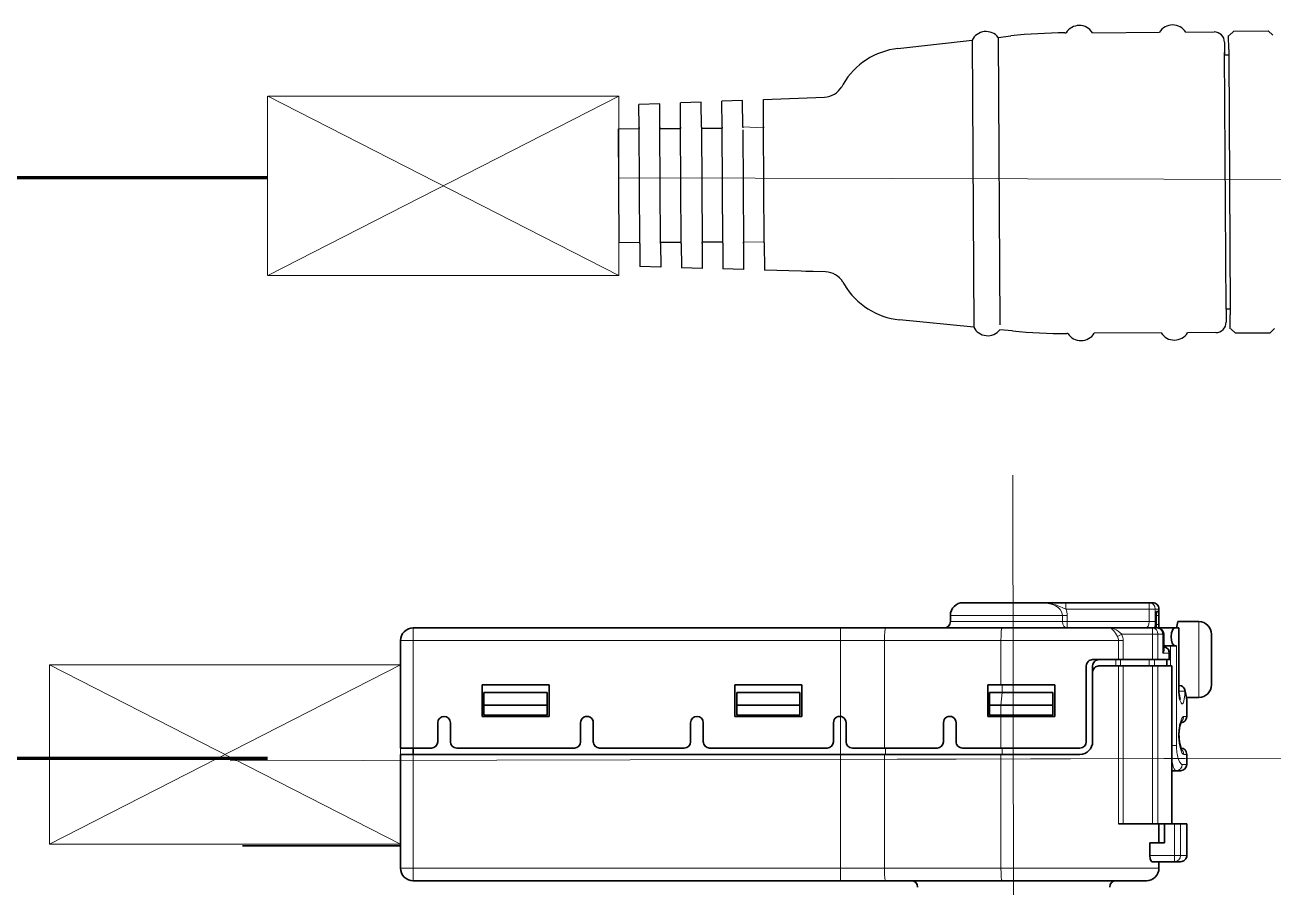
# Model space of a CAD drawing. Extents: x -5608 to -3197, y -2048 to 96.
# Drawn here: x -3698.3 to -3635.1, y -926.3 to -882.6 of the extents above; entities that cross this region are included whole.
import ezdxf

# ---------------------------------------------------------------- set-up
doc = ezdxf.new("R2010")
doc.units = 0
doc.header["$LTSCALE"] = 25.4
doc.header["$MEASUREMENT"] = 0
doc.linetypes.add('2', pattern=[4, 3, -1])
doc.linetypes.add('CENTER2', pattern=[28.575, 19.05, -3.175, 3.175, -3.175])
doc.layers.get('0').update_dxf_attribs({"linetype": 'CONTINUOUS'})
for name, color, linetype, lineweight in [('中心线', 1, 'CENTER2', 13), ('粗实线', 7, 'CONTINUOUS', 30), ('细线', 4, 'CONTINUOUS', 13)]:
    doc.layers.add(name, color=color, linetype=linetype, lineweight=lineweight)

msp = doc.modelspace()

# ---------------------------------------------------------------- linework, layer by layer
at = {"color": 7, "lineweight": 35, "ltscale": 0.148412}
msp.add_line((-3647.013, -911.87), (-3650.813, -911.87), dxfattribs=at)
at = {"color": 7, "lineweight": 35, "ltscale": 0.023494}
msp.add_line((-3646.412, -911.87), (-3647.013, -911.87), dxfattribs=at)
at = {"color": 7, "lineweight": 13}
for p, q in [((-3647.013, -911.87), (-3646.583, -911.889)), ((-3647.013, -911.87), (-3646.57, -911.897)), ((-3646.583, -911.889), (-3646.315, -911.931)), ((-3646.57, -911.897), (-3646.278, -911.965)), ((-3646.278, -911.965), (-3646.137, -912.024)), ((-3646.137, -912.024), (-3646.005, -912.107)), ((-3646.005, -912.107), (-3645.891, -912.219)), ((-3645.891, -912.219), (-3645.812, -912.358)), ((-3645.812, -912.358), (-3645.784, -912.51)), ((-3641.502, -913.126), (-3641.445, -913.056)), ((-3641.445, -913.056), (-3641.409, -912.951)), ((-3641.409, -912.951), (-3641.397, -912.83)), ((-3643.202, -913.276), (-3643.099, -913.413)), ((-3643.099, -913.413), (-3642.999, -913.577)), ((-3642.965, -913.309), (-3643.067, -913.245)), ((-3642.782, -913.47), (-3642.965, -913.309)), ((-3641.578, -913.15), (-3641.502, -913.126)), ((-3640.974, -913.15), (-3640.896, -913.163)), ((-3640.896, -913.163), (-3640.823, -913.202)), ((-3640.823, -913.202), (-3640.746, -913.29)), ((-3640.746, -913.29), (-3640.698, -913.47)), ((-3678.653, -913.79), (-3657.02, -913.79)), ((-3639.672, -916.964), (-3639.628, -916.849)), ((-3639.628, -916.849), (-3639.59, -916.539)), ((-3639.59, -916.539), (-3639.586, -916.349)), ((-3639.775, -916.945), (-3639.734, -916.985)), ((-3639.734, -916.985), (-3639.715, -916.99)), ((-3639.715, -916.99), (-3639.7, -916.987)), ((-3639.7, -916.987), (-3639.672, -916.964)), ((-3639.897, -918.57), (-3639.867, -919.004)), ((-3639.867, -919.004), (-3639.828, -919.2)), ((-3639.828, -919.2), (-3639.753, -919.425)), ((-3639.914, -919.767), (-3639.847, -919.932)), ((-3639.847, -919.932), (-3639.772, -920.035)), ((-3639.772, -920.035), (-3639.733, -920.059)), ((-3639.753, -919.425), (-3639.728, -919.473)), ((-3639.728, -919.473), (-3639.689, -919.526)), ((-3639.689, -919.526), (-3639.67, -919.542)), ((-3639.67, -919.542), (-3639.643, -919.55)), ((-3640.12, -920.284), (-3640.073, -920.357)), ((-3640.073, -920.357), (-3640.051, -920.374)), ((-3640.051, -920.374), (-3640.026, -920.382)), ((-3639.733, -920.059), (-3639.714, -920.062)), ((-3678.653, -925.31), (-3657.02, -925.31))]:
    msp.add_line(p, q, dxfattribs=at)
at = {"color": 7, "lineweight": 35, "ltscale": 0.009218}
msp.add_line((-3646.412, -911.87), (-3646.176, -911.87), dxfattribs=at)
at = {"color": 7, "lineweight": 35, "ltscale": 0.009204}
msp.add_line((-3646.176, -911.87), (-3646.412, -911.87), dxfattribs=at)
at = {"color": 7, "lineweight": 35, "ltscale": 0.008243}
msp.add_line((-3645.965, -911.87), (-3646.176, -911.87), dxfattribs=at)
at = {"color": 7, "lineweight": 35, "ltscale": 0.013918}
msp.add_line((-3645.609, -911.87), (-3645.965, -911.87), dxfattribs=at)
at = {"color": 7, "lineweight": 13, "ltscale": 0.007048}
msp.add_line((-3645.921, -912.061), (-3645.755, -912.133), dxfattribs=at)
at = {"color": 7, "lineweight": 13, "ltscale": 0.0125}
for p, q in [((-3645.609, -912.19), (-3645.609, -911.87)), ((-3641.397, -912.19), (-3641.397, -911.87)), ((-3645.784, -912.51), (-3645.784, -912.83)), ((-3645.537, -912.83), (-3645.537, -912.51)), ((-3645.537, -913.15), (-3645.537, -912.83)), ((-3641.214, -913.15), (-3641.214, -913.47)), ((-3643.079, -914.75), (-3643.079, -915.07)), ((-3642.844, -915.07), (-3642.844, -914.75)), ((-3641.388, -915.07), (-3641.388, -914.75)), ((-3641.118, -915.07), (-3641.118, -914.75)), ((-3640.391, -914.43), (-3640.391, -914.75)), ((-3654.739, -919.55), (-3654.739, -919.23)), ((-3648.837, -919.55), (-3648.837, -919.23)), ((-3640.107, -924.99), (-3640.107, -924.67))]:
    msp.add_line(p, q, dxfattribs=at)
at = {"color": 7, "lineweight": 35, "ltscale": 0.164534}
msp.add_line((-3641.397, -911.87), (-3645.609, -911.87), dxfattribs=at)
at = {"color": 7, "lineweight": 13, "ltscale": 0.164532}
msp.add_line((-3641.397, -912.19), (-3645.609, -912.19), dxfattribs=at)
at = {"color": 7, "lineweight": 35, "ltscale": 0.007196}
msp.add_line((-3641.213, -911.87), (-3641.397, -911.87), dxfattribs=at)
at = {"color": 7, "lineweight": 13, "ltscale": 0.025}
for p, q in [((-3641.397, -912.19), (-3641.397, -912.83)), ((-3641.085, -912.83), (-3641.085, -912.19)), ((-3678.653, -913.15), (-3678.653, -913.79)), ((-3657.02, -913.15), (-3657.02, -913.79)), ((-3679.293, -913.79), (-3678.653, -913.79)), ((-3648.253, -913.79), (-3648.893, -913.79)), ((-3679.293, -925.31), (-3678.653, -925.31)), ((-3678.653, -925.95), (-3678.653, -925.31)), ((-3657.02, -925.31), (-3657.02, -925.95))]:
    msp.add_line(p, q, dxfattribs=at)
at = {"color": 7, "lineweight": 13, "ltscale": 0.012172}
for p, q in [((-3641.397, -912.19), (-3641.085, -912.19)), ((-3641.397, -912.83), (-3641.085, -912.83))]:
    msp.add_line(p, q, dxfattribs=at)
at = {"color": 7, "lineweight": 13, "ltscale": 0.007524}
msp.add_line((-3640.893, -912.19), (-3641.085, -912.19), dxfattribs=at)
at = {"color": 7, "lineweight": 35}
for p, q in [((-3641.025, -912.352), (-3641.041, -912.51)), ((-3641.016, -912.329), (-3641.025, -912.352)), ((-3641.012, -912.322), (-3641.016, -912.329)), ((-3641.007, -912.319), (-3641.012, -912.322)), ((-3641.005, -912.318), (-3641.007, -912.319)), ((-3640.903, -912.319), (-3640.904, -912.318)), ((-3640.903, -912.32), (-3640.903, -912.319)), ((-3640.901, -912.331), (-3640.903, -912.32)), ((-3640.896, -912.51), (-3640.901, -912.331)), ((-3657.02, -913.15), (-3678.653, -913.15)), ((-3640.257, -913.391), (-3640.279, -913.598)), ((-3640.279, -913.598), (-3640.263, -913.773)), ((-3640.195, -913.231), (-3640.257, -913.391)), ((-3640.15, -913.176), (-3640.195, -913.231)), ((-3640.126, -913.16), (-3640.15, -913.176)), ((-3640.089, -913.15), (-3640.126, -913.16)), ((-3640.263, -913.773), (-3640.218, -913.922)), ((-3640.218, -913.922), (-3640.151, -914.019)), ((-3640.151, -914.019), (-3640.114, -914.042)), ((-3640.114, -914.042), (-3640.089, -914.046)), ((-3639.757, -916.083), (-3639.882, -916.056)), ((-3639.682, -916.125), (-3639.757, -916.083)), ((-3639.63, -916.181), (-3639.682, -916.125)), ((-3639.88, -916.422), (-3639.882, -916.35)), ((-3639.816, -916.771), (-3639.88, -916.422)), ((-3639.588, -916.289), (-3639.506, -916.673)), ((-3639.506, -916.673), (-3639.487, -916.769)), ((-3639.487, -916.769), (-3639.485, -916.798)), ((-3639.88, -918.499), (-3639.836, -918.11)), ((-3639.836, -918.11), (-3639.759, -917.861)), ((-3639.857, -918.951), (-3639.88, -918.499)), ((-3639.758, -919.319), (-3639.857, -918.951)), ((-3657.02, -919.55), (-3678.653, -919.55)), ((-3641.352, -924.67), (-3641.335, -924.836)), ((-3641.335, -924.836), (-3641.288, -924.958)), ((-3641.288, -924.958), (-3641.257, -924.986)), ((-3641.257, -924.986), (-3641.242, -924.99)), ((-3657.02, -925.95), (-3678.653, -925.95))]:
    msp.add_line(p, q, dxfattribs=at)
at = {"color": 7, "lineweight": 35, "ltscale": 0.003922}
msp.add_line((-3641.005, -912.318), (-3640.904, -912.318), dxfattribs=at)
at = {"color": 7, "lineweight": 35, "ltscale": 0.0375}
for p, q in [((-3640.893, -913.15), (-3640.893, -912.19)), ((-3677.405, -917.95), (-3677.405, -918.91)), ((-3676.765, -918.91), (-3676.765, -917.95)), ((-3670.173, -917.95), (-3670.173, -918.91)), ((-3669.533, -918.91), (-3669.533, -917.95)), ((-3664.605, -917.95), (-3664.605, -918.91)), ((-3663.965, -918.91), (-3663.965, -917.95)), ((-3657.373, -917.95), (-3657.373, -918.91)), ((-3656.733, -918.91), (-3656.733, -917.95)), ((-3651.805, -917.95), (-3651.805, -918.91)), ((-3651.165, -918.91), (-3651.165, -917.95)), ((-3640.893, -924.03), (-3640.893, -923.07)), ((-3640.606, -924.03), (-3640.606, -923.07))]:
    msp.add_line(p, q, dxfattribs=at)
at = {"color": 7, "lineweight": 13, "ltscale": 0.125}
for p, q in [((-3648.253, -912.51), (-3651.453, -912.51)), ((-3648.253, -912.83), (-3651.453, -912.83)), ((-3639.897, -913.15), (-3639.897, -916.35))]:
    msp.add_line(p, q, dxfattribs=at)
at = {"color": 7, "lineweight": 35, "ltscale": 0.0125}
for p, q in [((-3651.453, -912.51), (-3651.453, -912.83)), ((-3640.488, -915.07), (-3640.488, -914.75)), ((-3640.351, -914.43), (-3640.351, -914.75)), ((-3644.253, -915.39), (-3644.253, -915.07)), ((-3678.653, -919.55), (-3678.653, -919.23)), ((-3640.893, -925.31), (-3640.893, -924.99))]:
    msp.add_line(p, q, dxfattribs=at)
at = {"color": 7, "lineweight": 13, "ltscale": 0.096423}
for p, q in [((-3645.784, -912.51), (-3648.253, -912.51)), ((-3645.784, -912.83), (-3648.253, -912.83))]:
    msp.add_line(p, q, dxfattribs=at)
at = {"color": 7, "lineweight": 13, "ltscale": 0.009642}
for p, q in [((-3645.537, -912.51), (-3645.784, -912.51)), ((-3645.784, -912.83), (-3645.537, -912.83))]:
    msp.add_line(p, q, dxfattribs=at)
at = {"color": 7, "lineweight": 13, "ltscale": 0.161739}
msp.add_line((-3641.397, -912.83), (-3645.537, -912.83), dxfattribs=at)
at = {"color": 7, "lineweight": 35, "ltscale": 0.025}
for p, q in [((-3641.041, -912.51), (-3641.041, -913.15)), ((-3648.893, -916.03), (-3648.253, -916.03)), ((-3675.069, -916.414), (-3675.069, -917.054)), ((-3671.869, -916.414), (-3671.869, -917.054)), ((-3662.269, -916.414), (-3662.269, -917.054)), ((-3659.069, -916.414), (-3659.069, -917.054)), ((-3649.469, -916.414), (-3649.469, -917.054)), ((-3648.893, -917.054), (-3648.253, -917.054)), ((-3648.253, -917.566), (-3648.893, -917.566)), ((-3648.253, -917.63), (-3648.893, -917.63)), ((-3678.653, -919.23), (-3679.293, -919.23)), ((-3648.253, -919.23), (-3648.893, -919.23)), ((-3679.293, -919.55), (-3678.653, -919.55)), ((-3641.352, -924.03), (-3641.352, -924.67))]:
    msp.add_line(p, q, dxfattribs=at)
at = {"color": 7, "lineweight": 13, "ltscale": 0.005676}
for p, q in [((-3641.041, -912.51), (-3640.896, -912.51)), ((-3640.896, -912.974), (-3641.041, -912.974))]:
    msp.add_line(p, q, dxfattribs=at)
at = {"color": 7, "lineweight": 35, "ltscale": 0.018127}
msp.add_line((-3640.896, -912.974), (-3640.896, -912.51), dxfattribs=at)
at = {"color": 7, "lineweight": 35, "ltscale": 0.041251}
msp.add_line((-3639.933, -912.83), (-3638.877, -912.83), dxfattribs=at)
at = {"color": 7, "lineweight": 13, "ltscale": 0.075}
for p, q in [((-3638.877, -914.75), (-3638.877, -912.83)), ((-3638.877, -916.67), (-3638.877, -914.75))]:
    msp.add_line(p, q, dxfattribs=at)
at = {"color": 7, "lineweight": 35, "ltscale": 0.089131}
for p, q in [((-3654.739, -913.15), (-3657.02, -913.15)), ((-3654.739, -925.95), (-3657.02, -925.95))]:
    msp.add_line(p, q, dxfattribs=at)
at = {"color": 7, "lineweight": 35, "ltscale": 0.230539}
for p, q in [((-3648.837, -913.15), (-3654.739, -913.15)), ((-3648.893, -919.55), (-3654.794, -919.55)), ((-3648.837, -925.95), (-3654.739, -925.95))]:
    msp.add_line(p, q, dxfattribs=at)
at = {"color": 7, "lineweight": 35, "ltscale": 0.11468}
msp.add_line((-3648.837, -913.15), (-3645.901, -913.15), dxfattribs=at)
at = {"color": 7, "lineweight": 35, "ltscale": 0.096825}
msp.add_line((-3645.901, -913.15), (-3643.422, -913.15), dxfattribs=at)
at = {"color": 7, "lineweight": 35, "ltscale": 0.086264}
msp.add_line((-3641.214, -913.15), (-3643.422, -913.15), dxfattribs=at)
at = {"color": 7, "lineweight": 13, "ltscale": 0.001462}
msp.add_line((-3643.314, -913.181), (-3643.283, -913.201), dxfattribs=at)
at = {"color": 7, "lineweight": 13, "ltscale": 0.009427}
msp.add_line((-3642.999, -913.577), (-3642.782, -913.47), dxfattribs=at)
at = {"color": 7, "lineweight": 13, "ltscale": 0.061259}
msp.add_line((-3641.214, -913.47), (-3642.782, -913.47), dxfattribs=at)
at = {"color": 7, "lineweight": 35, "ltscale": 0.059972}
msp.add_line((-3641.625, -913.15), (-3640.089, -913.15), dxfattribs=at)
at = {"color": 7, "lineweight": 35, "ltscale": 0.009387}
msp.add_line((-3640.974, -913.15), (-3641.214, -913.15), dxfattribs=at)
at = {"color": 7, "lineweight": 13, "ltscale": 0.010414}
msp.add_line((-3641.214, -913.47), (-3640.947, -913.47), dxfattribs=at)
at = {"color": 7, "lineweight": 13, "ltscale": 0.05}
for p, q in [((-3641.214, -914.75), (-3641.214, -913.47)), ((-3640.947, -914.75), (-3640.947, -913.47))]:
    msp.add_line(p, q, dxfattribs=at)
at = {"color": 7, "lineweight": 13, "ltscale": 0.009743}
msp.add_line((-3640.698, -913.47), (-3640.947, -913.47), dxfattribs=at)
at = {"color": 7, "lineweight": 13, "ltscale": 0.00173}
msp.add_line((-3640.698, -913.47), (-3640.654, -913.47), dxfattribs=at)
at = {"color": 7, "lineweight": 13, "ltscale": 0.0375}
for p, q in [((-3640.698, -914.43), (-3640.698, -913.47)), ((-3642.937, -913.79), (-3642.937, -914.75)), ((-3642.706, -914.75), (-3642.706, -913.79))]:
    msp.add_line(p, q, dxfattribs=at)
at = {"color": 7, "lineweight": 35, "ltscale": 0.031255}
msp.add_line((-3640.654, -914.27), (-3640.654, -913.47), dxfattribs=at)
at = {"color": 7, "lineweight": 35, "ltscale": 0.007521}
msp.add_line((-3639.897, -913.15), (-3640.089, -913.15), dxfattribs=at)
at = {"color": 7, "lineweight": 35, "ltscale": 0.000587463}
msp.add_line((-3639.897, -913.15), (-3639.882, -913.15), dxfattribs=at)
at = {"color": 7, "lineweight": 35, "ltscale": 0.125}
for p, q in [((-3639.882, -916.35), (-3639.882, -913.15)), ((-3671.869, -916.414), (-3675.069, -916.414)), ((-3659.069, -916.414), (-3662.269, -916.414)), ((-3671.869, -917.054), (-3675.069, -917.054)), ((-3659.069, -917.054), (-3662.269, -917.054)), ((-3675.069, -917.566), (-3671.869, -917.566)), ((-3662.269, -917.566), (-3659.069, -917.566))]:
    msp.add_line(p, q, dxfattribs=at)
at = {"color": 7, "lineweight": 35, "ltscale": 0.003855}
msp.add_line((-3638.237, -913.47), (-3638.237, -913.569), dxfattribs=at)
at = {"color": 7, "lineweight": 35, "ltscale": 0.01085}
msp.add_line((-3638.237, -913.569), (-3638.237, -913.847), dxfattribs=at)
at = {"color": 7, "lineweight": 35, "ltscale": 0.2125}
msp.add_line((-3679.293, -913.79), (-3679.293, -919.23), dxfattribs=at)
at = {"color": 7, "lineweight": 13, "ltscale": 0.2125}
for p, q in [((-3678.653, -919.23), (-3678.653, -913.79)), ((-3654.794, -913.79), (-3654.794, -919.23))]:
    msp.add_line(p, q, dxfattribs=at)
at = {"color": 7, "lineweight": 13, "ltscale": 0.086957}
for p, q in [((-3657.02, -913.79), (-3654.794, -913.79)), ((-3654.794, -925.31), (-3657.02, -925.31))]:
    msp.add_line(p, q, dxfattribs=at)
at = {"color": 7, "lineweight": 13, "ltscale": 0.150063}
msp.add_line((-3657.02, -913.79), (-3657.02, -917.632), dxfattribs=at)
at = {"color": 7, "lineweight": 13, "ltscale": 0.230539}
for p, q in [((-3654.794, -913.79), (-3648.893, -913.79)), ((-3654.794, -925.31), (-3648.893, -925.31))]:
    msp.add_line(p, q, dxfattribs=at)
at = {"color": 7, "lineweight": 13, "ltscale": 0.0875}
msp.add_line((-3648.893, -913.79), (-3648.893, -916.03), dxfattribs=at)
at = {"color": 7, "lineweight": 13, "ltscale": 0.207637}
msp.add_line((-3642.937, -913.79), (-3648.253, -913.79), dxfattribs=at)
at = {"color": 7, "lineweight": 13, "ltscale": 0.009029}
msp.add_line((-3642.937, -913.79), (-3642.706, -913.79), dxfattribs=at)
at = {"color": 7, "lineweight": 35, "ltscale": 0.0134}
msp.add_line((-3640.311, -914.046), (-3640.654, -914.046), dxfattribs=at)
at = {"color": 7, "lineweight": 35, "ltscale": 0.000945406}
msp.add_line((-3640.654, -914.111), (-3640.63, -914.113), dxfattribs=at)
at = {"color": 7, "lineweight": 35, "ltscale": 0.000669543}
msp.add_line((-3640.654, -914.27), (-3640.654, -914.287), dxfattribs=at)
at = {"color": 7, "lineweight": 13, "ltscale": 0.04}
msp.add_line((-3640.311, -915.07), (-3640.311, -914.046), dxfattribs=at)
at = {"color": 7, "lineweight": 35, "ltscale": 0.008644}
msp.add_line((-3640.089, -914.046), (-3640.311, -914.046), dxfattribs=at)
at = {"color": 7, "lineweight": 35, "ltscale": 0.003108}
msp.add_line((-3640.089, -914.046), (-3640.01, -914.046), dxfattribs=at)
at = {"color": 7, "lineweight": 13, "ltscale": 0.1975}
msp.add_line((-3640.01, -914.046), (-3640.01, -919.102), dxfattribs=at)
at = {"color": 7, "lineweight": 35, "ltscale": 0.0162}
msp.add_line((-3638.237, -913.847), (-3638.237, -914.261), dxfattribs=at)
at = {"color": 7, "lineweight": 35, "ltscale": 0.019095}
msp.add_line((-3638.237, -914.261), (-3638.237, -914.75), dxfattribs=at)
at = {"color": 7, "lineweight": 35, "ltscale": 0.051387}
msp.add_line((-3642.937, -914.75), (-3644.253, -914.75), dxfattribs=at)
at = {"color": 7, "lineweight": 35, "ltscale": 0.009029}
for p, q in [((-3642.937, -914.75), (-3642.706, -914.75)), ((-3642.937, -915.07), (-3642.706, -915.07)), ((-3642.937, -923.07), (-3642.706, -923.07))]:
    msp.add_line(p, q, dxfattribs=at)
at = {"color": 7, "lineweight": 35, "ltscale": 0.058278}
for p, q in [((-3642.706, -914.75), (-3641.214, -914.75)), ((-3642.706, -915.07), (-3641.214, -915.07)), ((-3642.706, -923.07), (-3641.214, -923.07))]:
    msp.add_line(p, q, dxfattribs=at)
at = {"color": 7, "lineweight": 35, "ltscale": 0.010414}
for p, q in [((-3640.947, -914.75), (-3641.214, -914.75)), ((-3640.947, -915.07), (-3641.214, -915.07)), ((-3640.947, -923.07), (-3641.214, -923.07))]:
    msp.add_line(p, q, dxfattribs=at)
at = {"color": 7, "lineweight": 35, "ltscale": 0.021744}
msp.add_line((-3640.947, -914.75), (-3640.391, -914.75), dxfattribs=at)
at = {"color": 7, "lineweight": 13, "ltscale": 0.012001}
msp.add_line((-3640.391, -914.43), (-3640.698, -914.43), dxfattribs=at)
at = {"color": 7, "lineweight": 13, "ltscale": 0.00155}
msp.add_line((-3640.351, -914.43), (-3640.391, -914.43), dxfattribs=at)
at = {"color": 7, "lineweight": 35, "ltscale": 0.00155}
msp.add_line((-3640.391, -914.75), (-3640.351, -914.75), dxfattribs=at)
at = {"color": 7, "lineweight": 35, "ltscale": 0.000339508}
msp.add_line((-3638.237, -914.75), (-3638.237, -914.759), dxfattribs=at)
at = {"color": 7, "lineweight": 35, "ltscale": 0.019069}
msp.add_line((-3638.237, -914.759), (-3638.237, -915.247), dxfattribs=at)
at = {"color": 7, "lineweight": 35, "ltscale": 0.15}
msp.add_line((-3644.573, -915.07), (-3644.573, -918.91), dxfattribs=at)
at = {"color": 7, "lineweight": 35, "ltscale": 0.1375}
msp.add_line((-3644.253, -918.91), (-3644.253, -915.39), dxfattribs=at)
at = {"color": 7, "lineweight": 35, "ltscale": 0.038887}
msp.add_line((-3642.937, -915.07), (-3643.933, -915.07), dxfattribs=at)
at = {"color": 7, "lineweight": 13, "ltscale": 0.3125}
for p, q in [((-3642.937, -915.07), (-3642.937, -923.07)), ((-3642.706, -923.07), (-3642.706, -915.07)), ((-3641.214, -923.07), (-3641.214, -915.07)), ((-3640.947, -923.07), (-3640.947, -915.07)), ((-3640.257, -923.07), (-3640.257, -915.07)), ((-3648.893, -925.31), (-3640.893, -925.31))]:
    msp.add_line(p, q, dxfattribs=at)
at = {"color": 7, "lineweight": 35, "ltscale": 0.026962}
for p, q in [((-3640.257, -915.07), (-3640.947, -915.07)), ((-3640.257, -923.07), (-3640.947, -923.07))]:
    msp.add_line(p, q, dxfattribs=at)
at = {"color": 7, "lineweight": 35, "ltscale": 0.000660706}
for p, q in [((-3640.24, -915.07), (-3640.257, -915.07)), ((-3640.24, -923.07), (-3640.257, -923.07))]:
    msp.add_line(p, q, dxfattribs=at)
at = {"color": 7, "lineweight": 35, "ltscale": 0.3125}
for p, q in [((-3640.24, -915.07), (-3640.24, -923.07)), ((-3687.293, -924.19), (-3679.293, -924.19))]:
    msp.add_line(p, q, dxfattribs=at)
at = {"color": 7, "lineweight": 35, "ltscale": 0.016126}
msp.add_line((-3638.237, -915.247), (-3638.237, -915.66), dxfattribs=at)
at = {"color": 7, "lineweight": 35, "ltscale": 0.1325}
for p, q in [((-3671.773, -916.03), (-3675.165, -916.03)), ((-3662.365, -916.03), (-3658.973, -916.03)), ((-3675.165, -917.63), (-3671.773, -917.63)), ((-3658.973, -917.63), (-3662.365, -917.63))]:
    msp.add_line(p, q, dxfattribs=at)
at = {"color": 7, "lineweight": 35, "ltscale": 0.0625}
for p, q in [((-3675.165, -916.03), (-3675.165, -917.63)), ((-3671.773, -917.63), (-3671.773, -916.03)), ((-3662.365, -917.63), (-3662.365, -916.03)), ((-3658.973, -916.03), (-3658.973, -917.63)), ((-3649.565, -916.03), (-3649.565, -917.63)), ((-3646.173, -917.63), (-3646.173, -916.03)), ((-3639.485, -924.67), (-3639.485, -923.07))]:
    msp.add_line(p, q, dxfattribs=at)
at = {"color": 7, "lineweight": 35, "ltscale": 0.02625}
for p, q in [((-3648.893, -916.03), (-3649.565, -916.03)), ((-3649.565, -917.63), (-3648.893, -917.63))]:
    msp.add_line(p, q, dxfattribs=at)
at = {"color": 7, "lineweight": 13, "ltscale": 0.014998}
msp.add_line((-3648.837, -916.03), (-3648.837, -916.414), dxfattribs=at)
at = {"color": 7, "lineweight": 35, "ltscale": 0.08125}
for p, q in [((-3648.253, -916.03), (-3646.173, -916.03)), ((-3646.173, -917.63), (-3648.253, -917.63))]:
    msp.add_line(p, q, dxfattribs=at)
at = {"color": 7, "lineweight": 35, "ltscale": 0.01074}
msp.add_line((-3638.237, -915.66), (-3638.237, -915.935), dxfattribs=at)
at = {"color": 7, "lineweight": 35, "ltscale": 0.003725}
msp.add_line((-3638.237, -915.935), (-3638.237, -916.03), dxfattribs=at)
at = {"color": 7, "lineweight": 35, "ltscale": 0.024675}
msp.add_line((-3648.837, -916.414), (-3649.469, -916.414), dxfattribs=at)
at = {"color": 7, "lineweight": 13, "ltscale": 0.025094}
msp.add_line((-3648.837, -916.414), (-3648.893, -917.054), dxfattribs=at)
at = {"color": 7, "lineweight": 35, "ltscale": 0.022826}
msp.add_line((-3648.253, -916.414), (-3648.837, -916.414), dxfattribs=at)
at = {"color": 7, "lineweight": 35, "ltscale": 0.077499}
for p, q in [((-3646.269, -916.414), (-3648.253, -916.414)), ((-3648.253, -917.054), (-3646.269, -917.054)), ((-3646.269, -917.566), (-3648.253, -917.566))]:
    msp.add_line(p, q, dxfattribs=at)
at = {"color": 7, "lineweight": 35, "ltscale": 0.024999}
msp.add_line((-3646.269, -916.414), (-3646.269, -917.054), dxfattribs=at)
at = {"color": 7, "lineweight": 13, "ltscale": 0.000587463}
msp.add_line((-3639.897, -916.35), (-3639.882, -916.35), dxfattribs=at)
at = {"color": 7, "lineweight": 13, "ltscale": 0.011562}
msp.add_line((-3639.586, -916.349), (-3639.882, -916.349), dxfattribs=at)
at = {"color": 7, "lineweight": 35, "ltscale": 0.024794}
msp.add_line((-3639.511, -916.67), (-3638.877, -916.67), dxfattribs=at)
at = {"color": 7, "lineweight": 35, "ltscale": 0.000839741}
msp.add_line((-3639.497, -916.711), (-3639.492, -916.731), dxfattribs=at)
at = {"color": 7, "lineweight": 35, "ltscale": 0.0325}
msp.add_line((-3639.485, -917.63), (-3639.485, -916.798), dxfattribs=at)
at = {"color": 7, "lineweight": 35, "ltscale": 0.02}
for p, q in [((-3675.069, -917.054), (-3675.069, -917.566)), ((-3671.869, -917.566), (-3671.869, -917.054)), ((-3662.269, -917.054), (-3662.269, -917.566)), ((-3659.069, -917.566), (-3659.069, -917.054)), ((-3649.469, -917.054), (-3649.469, -917.566)), ((-3639.485, -920.062), (-3639.485, -919.55))]:
    msp.add_line(p, q, dxfattribs=at)
at = {"color": 7, "lineweight": 35, "ltscale": 0.022501}
for p, q in [((-3648.893, -917.054), (-3649.469, -917.054)), ((-3649.469, -917.566), (-3648.893, -917.566))]:
    msp.add_line(p, q, dxfattribs=at)
at = {"color": 7, "lineweight": 13, "ltscale": 0.020002}
msp.add_line((-3648.893, -917.566), (-3648.893, -917.054), dxfattribs=at)
at = {"color": 7, "lineweight": 35, "ltscale": 0.020004}
msp.add_line((-3646.269, -917.566), (-3646.269, -917.054), dxfattribs=at)
at = {"color": 7, "lineweight": 13, "ltscale": 0.074937}
msp.add_line((-3657.02, -917.632), (-3657.02, -919.55), dxfattribs=at)
at = {"color": 7, "lineweight": 13, "ltscale": 0.0625}
for p, q in [((-3648.893, -917.63), (-3648.893, -919.23)), ((-3640.107, -924.67), (-3640.107, -923.07)), ((-3639.798, -923.07), (-3639.798, -924.67))]:
    msp.add_line(p, q, dxfattribs=at)
at = {"color": 7, "lineweight": 13, "ltscale": 0.0025}
msp.add_line((-3648.837, -917.566), (-3648.837, -917.63), dxfattribs=at)
at = {"color": 7, "lineweight": 13, "ltscale": 0.0062}
for p, q in [((-3639.643, -917.63), (-3639.485, -917.63)), ((-3639.485, -919.55), (-3639.643, -919.55))]:
    msp.add_line(p, q, dxfattribs=at)
at = {"color": 7, "lineweight": 35, "ltscale": 0.03625}
msp.add_line((-3677.725, -919.23), (-3678.653, -919.23), dxfattribs=at)
at = {"color": 7, "lineweight": 35, "ltscale": 0.2325}
for p, q in [((-3670.493, -919.23), (-3676.445, -919.23)), ((-3657.693, -919.23), (-3663.645, -919.23))]:
    msp.add_line(p, q, dxfattribs=at)
at = {"color": 7, "lineweight": 35, "ltscale": 0.1675}
msp.add_line((-3664.925, -919.23), (-3669.213, -919.23), dxfattribs=at)
at = {"color": 7, "lineweight": 35, "ltscale": 0.063211}
msp.add_line((-3654.794, -919.23), (-3656.413, -919.23), dxfattribs=at)
at = {"color": 7, "lineweight": 35, "ltscale": 0.104289}
msp.add_line((-3654.794, -919.23), (-3652.125, -919.23), dxfattribs=at)
at = {"color": 7, "lineweight": 35, "ltscale": 0.07625}
msp.add_line((-3648.893, -919.23), (-3650.845, -919.23), dxfattribs=at)
at = {"color": 7, "lineweight": 35, "ltscale": 0.13125}
msp.add_line((-3644.893, -919.23), (-3648.253, -919.23), dxfattribs=at)
at = {"color": 7, "lineweight": 13, "ltscale": 0.008997}
msp.add_line((-3640.24, -919.102), (-3640.01, -919.102), dxfattribs=at)
at = {"color": 7, "lineweight": 35, "ltscale": 0.225}
msp.add_line((-3679.293, -919.55), (-3679.293, -925.31), dxfattribs=at)
at = {"color": 7, "lineweight": 13, "ltscale": 0.225}
for p, q in [((-3678.653, -919.55), (-3678.653, -925.31)), ((-3657.02, -919.55), (-3657.02, -925.31)), ((-3654.794, -919.55), (-3654.794, -925.31)), ((-3648.893, -919.55), (-3648.893, -925.31))]:
    msp.add_line(p, q, dxfattribs=at)
at = {"color": 7, "lineweight": 35, "ltscale": 0.086957}
msp.add_line((-3654.794, -919.55), (-3657.02, -919.55), dxfattribs=at)
at = {"color": 7, "lineweight": 35, "ltscale": 0.15625}
msp.add_line((-3648.893, -919.55), (-3644.893, -919.55), dxfattribs=at)
at = {"color": 7, "lineweight": 13, "ltscale": 0.004573}
msp.add_line((-3640.24, -919.888), (-3640.215, -920.003), dxfattribs=at)
at = {"color": 7, "lineweight": 35, "ltscale": 0.008383}
msp.add_line((-3640.24, -920.382), (-3640.026, -920.382), dxfattribs=at)
at = {"color": 7, "lineweight": 35, "ltscale": 0.105}
msp.add_line((-3640.24, -920.382), (-3640.24, -923.07), dxfattribs=at)
at = {"color": 7, "lineweight": 35, "ltscale": 0.008636}
msp.add_line((-3639.805, -920.382), (-3640.026, -920.382), dxfattribs=at)
at = {"color": 7, "lineweight": 13, "ltscale": 0.008963}
msp.add_line((-3639.485, -920.062), (-3639.714, -920.062), dxfattribs=at)
at = {"color": 7, "lineweight": 35, "ltscale": 0.005208}
msp.add_line((-3640.24, -923.07), (-3640.107, -923.07), dxfattribs=at)
at = {"color": 7, "lineweight": 35, "ltscale": 0.012053}
msp.add_line((-3639.798, -923.07), (-3640.107, -923.07), dxfattribs=at)
at = {"color": 7, "lineweight": 35, "ltscale": 0.012259}
msp.add_line((-3639.485, -923.07), (-3639.798, -923.07), dxfattribs=at)
at = {"color": 7, "lineweight": 35, "ltscale": 0.029158}
msp.add_line((-3641.352, -924.03), (-3640.606, -924.03), dxfattribs=at)
at = {"color": 7, "lineweight": 13, "ltscale": 0.04864}
msp.add_line((-3641.352, -924.67), (-3640.107, -924.67), dxfattribs=at)
at = {"color": 7, "lineweight": 35, "ltscale": 0.044327}
msp.add_line((-3641.242, -924.99), (-3640.107, -924.99), dxfattribs=at)
at = {"color": 7, "lineweight": 13, "ltscale": 0.012053}
msp.add_line((-3639.798, -924.67), (-3640.107, -924.67), dxfattribs=at)
at = {"color": 7, "lineweight": 35, "ltscale": 0.011812}
msp.add_line((-3640.107, -924.99), (-3639.805, -924.99), dxfattribs=at)
at = {"color": 7, "lineweight": 13, "ltscale": 0.012259}
msp.add_line((-3639.485, -924.67), (-3639.798, -924.67), dxfattribs=at)
at = {"color": 7, "lineweight": 35, "ltscale": 0.285326}
msp.add_line((-3648.837, -925.95), (-3641.533, -925.95), dxfattribs=at)
at = {"color": 7, "lineweight": 35}
for centre, radius, start, end in [((-3650.813, -912.51), 0.64, 90, 180.00001), ((-3641.213, -912.19), 0.32, 360, 90.00015), ((-3651.773, -912.83), 0.32, 270, 0), ((-3643.256, -913.011), 2.36, 356.61354, 0.88432), ((-3631.932, -914.923), 8.27, 165.34165, 167.62126), ((-3638.877, -913.47), 0.64, 360, 90), ((-3678.653, -913.79), 0.64, 90, 180.00001), ((-3640.974, -913.47), 0.32, 0.00253, 90.00048), ((-3641.027, -914.25), 0.374, 331.3284, 354.326), ((-3640.671, -914.43), 0.32, 0.00148, 82.49479), ((-3644.253, -915.07), 0.32, 90, 180.00001), ((-3643.933, -915.07), 0.32, 90, 180.00001), ((-3643.933, -915.39), 0.32, 90, 180.00001), ((-3639.908, -916.351), 0.327, 10.92337, 31.42225), ((-3638.877, -916.03), 0.64, 270, 0), ((-3677.085, -917.95), 0.32, 0, 179.99999), ((-3669.853, -917.95), 0.32, 0, 180.00001), ((-3664.285, -917.95), 0.32, 0, 179.99999), ((-3657.053, -917.95), 0.32, 0, 180.00001), ((-3651.485, -917.95), 0.32, 0, 180.00001), ((-3639.805, -917.63), 0.32, 271.75812, 359.9972), ((-3637.198, -918.59), 2.684, 176.27937, 183.68544), ((-3677.725, -918.91), 0.32, 270, 0), ((-3676.445, -918.91), 0.32, 180.00001, 270), ((-3670.493, -918.91), 0.32, 270, 0), ((-3669.213, -918.91), 0.32, 179.99999, 270), ((-3664.925, -918.91), 0.32, 270, 0), ((-3663.645, -918.91), 0.32, 179.99999, 270), ((-3657.693, -918.91), 0.32, 270, 0), ((-3656.413, -918.91), 0.32, 180.00001, 270), ((-3652.125, -918.91), 0.32, 270, 0), ((-3650.845, -918.91), 0.32, 179.99999, 270), ((-3644.893, -918.91), 0.64, 270, 0), ((-3644.893, -918.91), 0.32, 270, 0), ((-3639.805, -919.55), 0.32, 0.0028, 88.23958), ((-3639.805, -920.062), 0.32, 270, 0), ((-3639.805, -924.67), 0.32, 269.99936, 360), ((-3678.653, -925.31), 0.64, 179.99999, 270), ((-3641.533, -925.31), 0.64, 270, 0), ((-3653.437, -926.27), 0.32, 0.00023, 89.99948), ((-3643.069, -926.27), 0.32, 90.00052, 179.99977)]:
    msp.add_arc(centre, radius, start, end, dxfattribs=at)
at = {"color": 7, "lineweight": 13}
for centre, radius, start, end in [((-3646.774, -913.973), 2.094, 65.96355, 77.33829), ((-3645.148, -910.797), 1.467, 245.5562, 251.70428), ((-3646.308, -912.515), 0.771, 0.36313, 24.91472), ((-3641.402, -912.185), 0.316, 359.13996, 89.11342), ((-3643.23, -912.852), 2.145, 351.99589, 0.57605), ((-3643.428, -913.886), 0.736, 60.57562, 89.54483), ((-3643.427, -913.37), 0.22, 59.16222, 88.76366), ((-3643.585, -913.608), 0.507, 40.87695, 53.35956), ((-3643.352, -913.795), 0.416, 0.71603, 31.70916), ((-3643.439, -913.797), 0.733, 0.51428, 26.4375), ((-3637.967, -916.349), 1.93, 180.03294, 187.26441), ((-3638.55, -916.425), 1.342, 187.20671, 196.35528), ((-3639.317, -916.663), 0.538, 195.04958, 211.68721), ((-3639.775, -916.325), 0.191, 352.86581, 10.7525), ((-3630.34, -914.503), 9.428, 191.29296, 194.09212), ((-3637.732, -918.495), 2.158, 164.49273, 172.71301), ((-3638.904, -918.152), 0.936, 151.55236, 165.56583), ((-3639.965, -917.631), 0.322, 306.86237, 0.16438), ((-3639.512, -917.825), 0.246, 134.49716, 151.11079), ((-3639.636, -917.696), 0.066, 95.9198, 135.95796), ((-3637.095, -918.586), 2.801, 172.5271, 179.67418), ((-3637.597, -919.104), 2.413, 179.96473, 188.24768), ((-3639.965, -919.549), 0.322, 359.83735, 53.10474), ((-3638.908, -919.723), 1.337, 192.08783, 204.83944), ((-3638.068, -919.192), 1.934, 187.65541, 197.28884), ((-3640.031, -920.067), 0.316, 270.88673, 0.86003)]:
    msp.add_arc(centre, radius, start, end, dxfattribs=at)
for centre, major_axis, ratio, start_param, end_param in [((-3645.537, -912.83), (0, 0.32), 0.771389, 1.570796, 3.141589), ((-3654.739, -913.79), (0, 0.64), 0.086957, 0, 1.570796), ((-3648.837, -913.79), (0, 0.64), 0.086957, 0, 1.570796), ((-3641.214, -913.47), (0, 0.32), 0.833161, 4.712389, 6.283185), ((-3640.678, -914.43), (0, 0.32), 0.896646, 4.712389, 6.199464), ((-3640.107, -924.67), (0, 0.32), 0.964207, 3.141593, 4.712389), ((-3654.739, -925.31), (0, 0.64), 0.086957, 1.570796, 3.141593), ((-3648.837, -925.31), (0, -0.64), 0.086957, 4.712389, 6.283185)]:
    msp.add_ellipse(centre, major_axis=major_axis, ratio=ratio, start_param=start_param, end_param=end_param, dxfattribs=at)
at = {"layer": '中心线', "ltscale": 0.3}
for p, q in [((-3620.42, -890.477), (-3668.248, -890.351)), ((-3648.234, -938.092), (-3648.291, -905.418)), ((-3633.89, -919.746), (-3687.916, -919.87)), ((-3656.943, -919.811), (-3639.583, -919.755))]:
    msp.add_line(p, q, dxfattribs=at)
at = {"layer": '粗实线'}
for p, q in [((-3649.033, -883.24), (-3648.395, -883.17)), ((-3649.033, -883.24), (-3648.949, -897.799)), ((-3645.652, -883.01), (-3645.594, -883.01)), ((-3644.262, -883.002), (-3640.869, -882.982)), ((-3639.537, -882.975), (-3638.103, -882.966)), ((-3637.363, -883.854), (-3637.367, -883.146)), ((-3637.106, -882.918), (-3637.348, -883.146)), ((-3637.106, -882.918), (-3635.373, -882.908)), ((-3635.128, -883.133), (-3635.373, -882.908)), ((-3654.107, -883.803), (-3650.357, -883.387)), ((-3650.357, -883.387), (-3650.273, -897.912)), ((-3637.575, -883.488), (-3637.572, -884.013)), ((-3637.497, -897.007), (-3637.572, -884)), ((-3637.572, -884.013), (-3637.571, -884.144)), ((-3637.363, -883.854), (-3637.361, -884.143)), ((-3637.361, -884.143), (-3637.571, -884.144)), ((-3637.361, -884.143), (-3637.287, -897.006)), ((-3656.878, -885.608), (-3656.957, -885.744)), ((-3664.07, -886.519), (-3665.12, -886.562)), ((-3664.063, -887.789), (-3664.07, -886.519)), ((-3661.971, -886.433), (-3663.02, -886.476)), ((-3663.013, -887.783), (-3663.02, -886.476)), ((-3661.963, -887.777), (-3661.971, -886.433)), ((-3660.921, -886.391), (-3657.822, -886.265)), ((-3660.913, -887.771), (-3660.921, -886.391)), ((-3666.17, -886.604), (-3667.22, -886.647)), ((-3667.213, -887.807), (-3667.22, -886.647)), ((-3666.163, -887.801), (-3666.17, -886.604)), ((-3665.113, -887.795), (-3665.12, -886.562)), ((-3667.213, -887.807), (-3667.213, -887.86)), ((-3667.179, -893.687), (-3667.213, -887.807)), ((-3666.163, -887.801), (-3666.163, -887.854)), ((-3666.129, -893.681), (-3666.163, -887.801)), ((-3665.079, -893.649), (-3665.113, -887.769)), ((-3665.113, -887.795), (-3665.113, -887.848)), ((-3664.063, -887.789), (-3664.063, -887.841)), ((-3663.013, -887.783), (-3663.013, -887.835)), ((-3661.963, -887.777), (-3661.963, -887.829)), ((-3660.913, -887.771), (-3660.913, -887.823)), ((-3660.879, -893.651), (-3660.913, -887.771)), ((-3668.263, -887.866), (-3667.213, -887.86)), ((-3668.229, -893.641), (-3668.263, -887.866)), ((-3666.163, -887.854), (-3665.113, -887.848)), ((-3664.063, -887.841), (-3663.013, -887.835)), ((-3664.063, -887.841), (-3664.029, -893.616)), ((-3662.979, -893.663), (-3663.013, -887.835)), ((-3661.967, -887.925), (-3661.929, -893.657)), ((-3667.179, -893.635), (-3668.229, -893.641)), ((-3667.179, -893.687), (-3667.179, -893.635)), ((-3667.179, -893.687), (-3667.172, -894.847)), ((-3665.079, -893.622), (-3666.129, -893.628)), ((-3666.129, -893.681), (-3666.129, -893.628)), ((-3666.129, -893.681), (-3666.122, -894.878)), ((-3665.079, -893.675), (-3665.079, -893.622)), ((-3665.079, -893.675), (-3665.072, -894.908)), ((-3662.979, -893.61), (-3664.029, -893.616)), ((-3664.029, -893.669), (-3664.029, -893.616)), ((-3664.029, -893.669), (-3664.022, -894.939)), ((-3662.979, -893.663), (-3662.979, -893.61)), ((-3662.979, -893.663), (-3662.971, -894.969)), ((-3661.929, -893.657), (-3661.929, -893.604)), ((-3661.929, -893.657), (-3661.921, -895)), ((-3660.879, -893.651), (-3660.879, -893.598)), ((-3660.879, -893.651), (-3660.871, -895.031)), ((-3666.122, -894.878), (-3667.172, -894.847)), ((-3664.022, -894.939), (-3665.072, -894.908)), ((-3661.921, -895), (-3662.971, -894.969)), ((-3657.771, -895.121), (-3660.871, -895.031)), ((-3657.771, -895.121), (-3658.771, -895.092)), ((-3656.9, -895.632), (-3656.819, -895.767)), ((-3637.287, -897.006), (-3637.497, -897.007)), ((-3637.497, -897.007), (-3637.496, -897.138)), ((-3637.496, -897.138), (-3637.493, -897.663)), ((-3637.287, -897.006), (-3637.285, -897.294)), ((-3650.273, -897.912), (-3654.028, -897.539)), ((-3637.281, -898.003), (-3637.285, -897.294)), ((-3648.309, -898.107), (-3648.947, -898.043)), ((-3645.506, -898.234), (-3645.564, -898.235)), ((-3640.781, -898.207), (-3644.174, -898.227)), ((-3638.015, -898.191), (-3639.449, -898.199)), ((-3637.262, -898.003), (-3637.017, -898.227)), ((-3635.285, -898.217), (-3637.017, -898.227)), ((-3635.285, -898.217), (-3635.042, -897.99))]:
    msp.add_line(p, q, dxfattribs=at)
for centre, radius, start, end in [((-3644.925, -883.426), 0.787, 32.56225, 148.10034), ((-3640.2, -883.398), 0.787, 32.56225, 148.10034), ((-3649.649, -883.731), 0.788, 38.56225, 154.10034), ((-3645.5, -909.259), 26.25, 90.3313, 96.3313), ((-3638.1, -883.491), 0.525, 0.3313, 90.3313), ((-3653.702, -887.456), 3.675, 96.3313, 149.80797), ((-3657.865, -885.215), 1.05, 272.3313, 329.80797), ((-3657.801, -896.17), 1.05, 30.85463, 88.3313), ((-3653.665, -893.882), 3.675, 210.85463, 264.3313), ((-3649.569, -897.56), 0.788, 206.56225, 322.10034), ((-3638.018, -897.666), 0.525, 270.3313, 0.3313), ((-3645.716, -871.985), 26.25, 264.3313, 270.3313), ((-3644.842, -897.81), 0.788, 212.56225, 328.10034), ((-3640.117, -897.783), 0.787, 212.56225, 328.10034)]:
    msp.add_arc(centre, radius, start, end, dxfattribs=at)
at = {"layer": '细线', "color": 0, "linetype": 'ByBlock', "lineweight": 15}
for p, q in [((-3686.021, -895.293), (-3686.021, -886.21)), ((-3686.018, -886.212), (-3668.246, -886.212)), ((-3668.246, -886.212), (-3668.246, -890.753)), ((-3668.246, -895.295), (-3668.246, -890.753)), ((-3686.018, -895.295), (-3668.246, -895.295)), ((-3697.065, -915.009), (-3679.293, -915.009)), ((-3697.065, -924.092), (-3697.065, -915.009)), ((-3679.293, -915.009), (-3679.293, -919.55)), ((-3679.293, -924.092), (-3679.293, -919.55)), ((-3697.065, -924.092), (-3679.293, -924.092))]:
    msp.add_line(p, q, dxfattribs=at)
at = {"layer": '细线', "color": 0, "linetype": '2', "lineweight": 15}
for p, q in [((-3686.018, -895.295), (-3668.246, -886.212)), ((-3668.246, -895.295), (-3686.018, -886.212)), ((-3697.065, -924.092), (-3679.293, -915.009)), ((-3679.293, -924.092), (-3697.065, -915.009))]:
    msp.add_line(p, q, dxfattribs=at)
at = {"layer": '细线', "color": 0, "lineweight": 15}
for p, q in [((-3661.963, -887.777), (-3660.913, -887.823)), ((-3686.021, -890.351), (-3705.456, -890.351)), ((-3661.929, -893.604), (-3660.879, -893.598)), ((-3686.021, -919.761), (-3705.456, -919.761))]:
    msp.add_line(p, q, dxfattribs=at)
at = {"layer": '细线', "color": 0, "lineweight": 200}
for p, q in [((-3686.021, -890.351), (-3705.456, -890.351)), ((-3686.021, -919.761), (-3705.456, -919.761))]:
    msp.add_line(p, q, dxfattribs=at)

doc.saveas('drawing.dxf')
